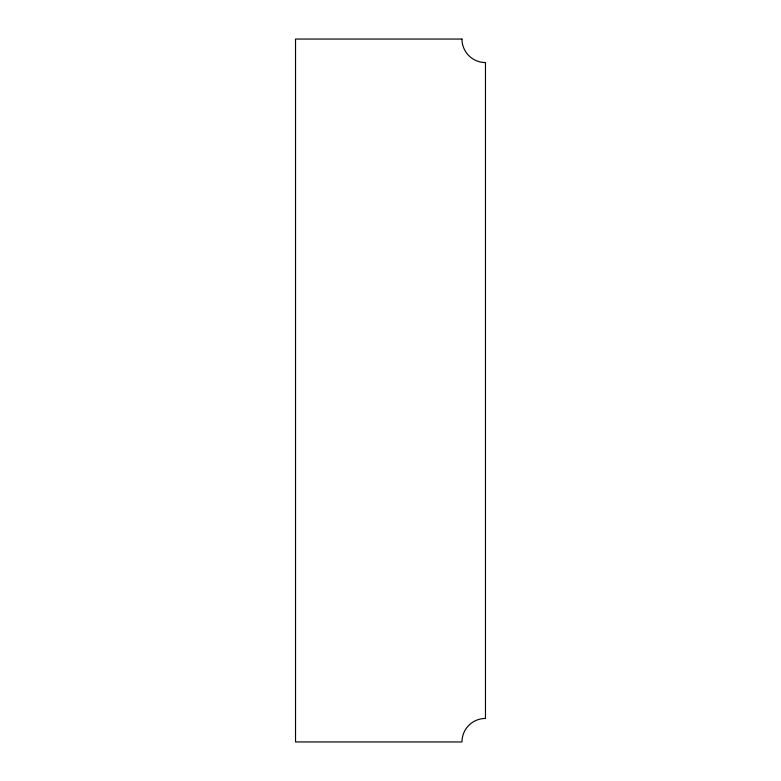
<?xml version="1.0" encoding="UTF-8"?>
<svg xmlns="http://www.w3.org/2000/svg" width="781" height="781" viewBox="0 0 781 781"><rect width="100%" height="100%" fill="white"/><g stroke="black" fill="none" stroke-linecap="round" stroke-linejoin="round"><path stroke-width="1.17" d="M461.971 39.05L295.53 39.05L295.53 741.95L461.971 741.95A23.498 23.498 0 0 1 485.47 718.452L485.47 62.548A23.498 23.498 0 0 1 461.971 39.05"/></g></svg>
